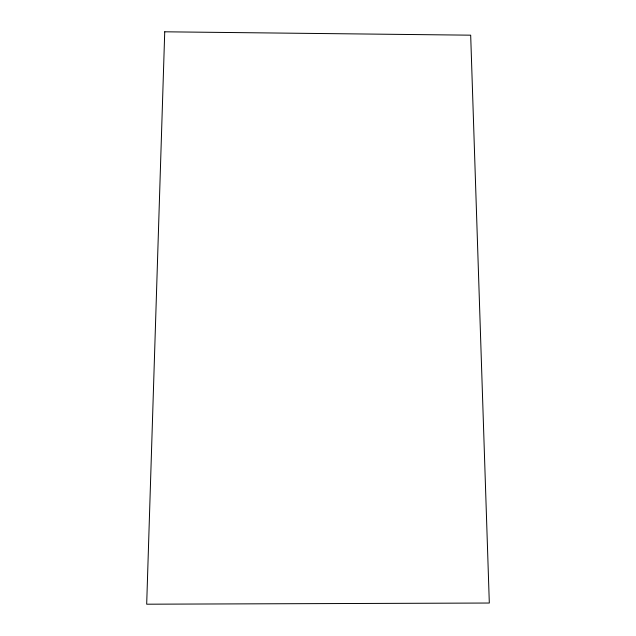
<?xml version="1.0" encoding="UTF-8"?>
<svg xmlns="http://www.w3.org/2000/svg" width="636" height="636" viewBox="0 0 636 636"><rect width="100%" height="100%" fill="white"/><g stroke="black" fill="none" stroke-linecap="round" stroke-linejoin="round"><path stroke-width="0.95" d="M164.732 31.8L146.685 604.2L489.315 603.031L470.68 35.179L164.732 31.8"/></g></svg>
